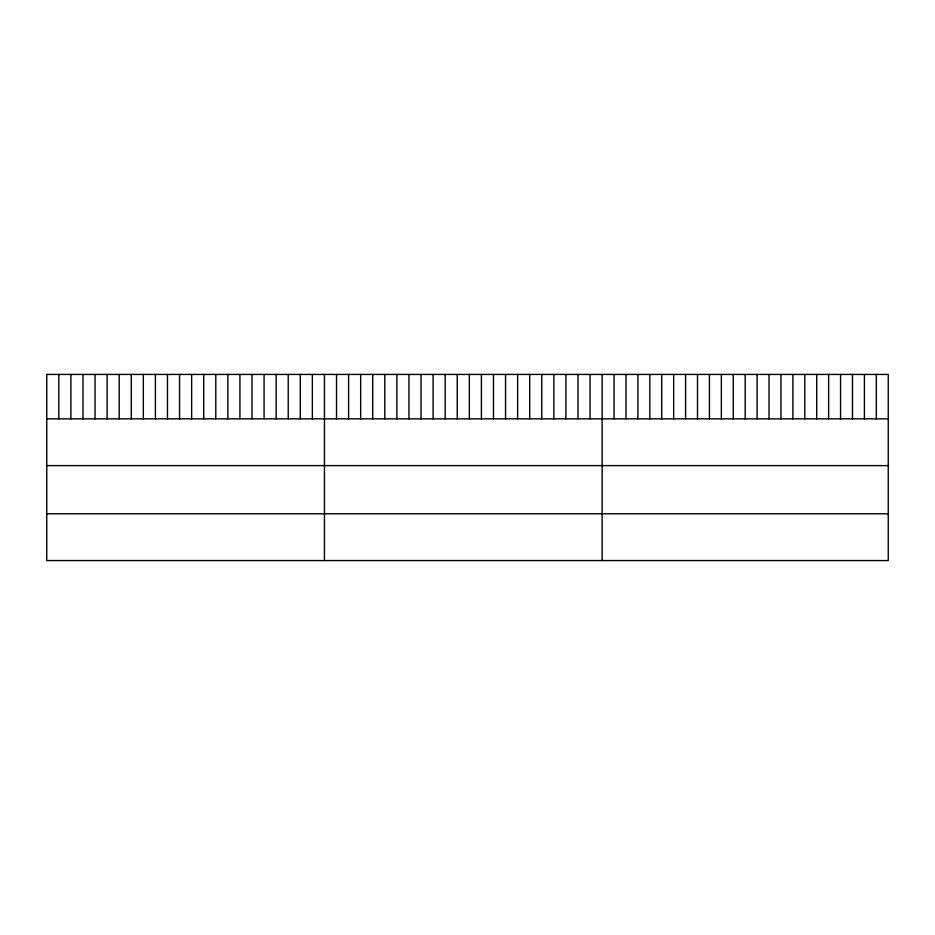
<?xml version="1.0" encoding="UTF-8"?>
<svg xmlns="http://www.w3.org/2000/svg" width="935" height="935" viewBox="0 0 935 935"><rect width="100%" height="100%" fill="white"/><g stroke="black" fill="none" stroke-linecap="round" stroke-linejoin="round"><path stroke-width="1.4" d="M888.25 418.845L888.25 560.568L46.75 560.568L46.75 374.432L888.25 374.432L888.25 418.845L46.75 418.845M46.75 465.607L888.25 465.607M46.75 513.794L888.25 513.794M876.329 374.432L876.329 418.845M864.408 374.432L864.408 418.845M852.486 374.432L852.486 418.845M840.565 374.432L840.565 418.845M828.644 374.432L828.644 418.845M816.722 374.432L816.722 418.845M804.801 374.432L804.801 418.845M792.88 374.432L792.88 418.845M780.959 374.432L780.959 418.845M769.038 374.432L769.038 418.845M757.116 374.432L757.116 418.845M745.195 374.432L745.195 418.845M733.274 374.432L733.274 418.845M721.353 374.432L721.353 418.845M709.431 374.432L709.431 418.845M697.51 374.432L697.51 418.845M685.589 374.432L685.589 418.845M673.667 374.432L673.667 418.845M661.746 374.432L661.746 418.845M649.825 374.432L649.825 418.845M637.904 374.432L637.904 418.845M625.982 374.432L625.982 418.845M614.061 374.432L614.061 418.845M602.14 374.432L602.14 560.568M590.067 374.432L590.067 418.845M577.994 374.432L577.994 418.845M565.92 374.432L565.92 418.845M553.847 374.432L553.847 418.845M541.774 374.432L541.774 418.845M529.701 374.432L529.701 418.845M517.628 374.432L517.628 418.845M505.554 374.432L505.554 418.845M493.481 374.432L493.481 418.845M481.408 374.432L481.408 418.845M469.335 374.432L469.335 418.845M457.25 374.432L457.25 418.845M445.177 374.432L445.177 418.845M433.104 374.432L433.104 418.845M421.031 374.432L421.031 418.845M408.957 374.432L408.957 418.845M396.884 374.432L396.884 418.845M384.811 374.432L384.811 418.845M372.738 374.432L372.738 418.845M360.665 374.432L360.665 418.845M348.591 374.432L348.591 418.845M336.518 374.432L336.518 418.845M324.445 374.432L324.445 560.568M312.372 374.432L312.372 418.845M300.299 374.432L300.299 418.845M288.225 374.432L288.225 418.845M276.152 374.432L276.152 418.845M264.079 374.432L264.079 418.845M252.006 374.432L252.006 418.845M239.933 374.432L239.933 418.845M227.859 374.432L227.859 418.845M215.786 374.432L215.786 418.845M203.713 374.432L203.713 418.845M191.64 374.432L191.64 418.845M179.555 374.432L179.555 418.845M167.482 374.432L167.482 418.845M155.409 374.432L155.409 418.845M143.335 374.432L143.335 418.845M131.262 374.432L131.262 418.845M119.189 374.432L119.189 418.845M107.116 374.432L107.116 418.845M95.043 374.432L95.043 418.845M82.97 374.432L82.97 418.845M70.896 374.432L70.896 418.845M58.823 374.432L58.823 418.845"/></g></svg>
